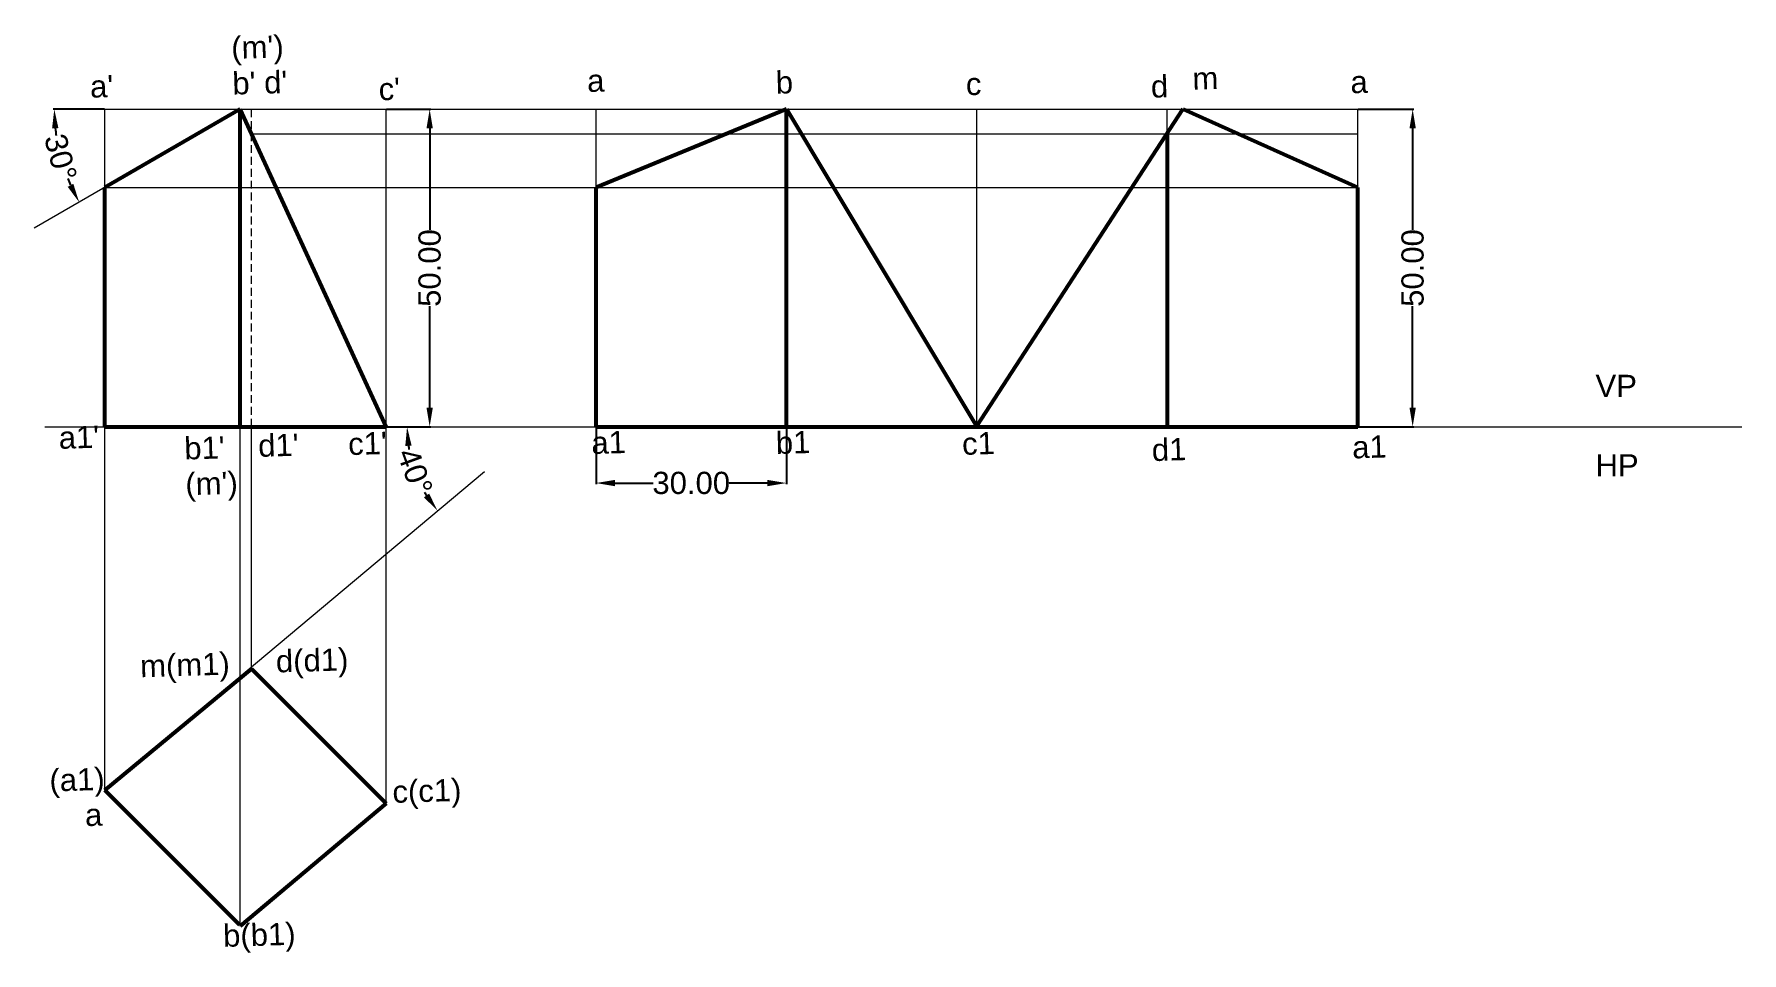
# Paper-space layout 'Layout3' of a CAD drawing. Header units: inches. Extents: x 5 to 274, y 2 to 146.
import ezdxf

# ---------------------------------------------------------------- set-up
doc = ezdxf.new("R2010")
doc.units = ezdxf.units.IN
doc.header["$MEASUREMENT"] = 0
doc.linetypes.add('HIDDEN', pattern=[0.375, 0.25, -0.125])
doc.styles.get("Standard").update_dxf_attribs({"font": 'arial.ttf', "height": 3.5})
doc.dimstyles.get("Standard").update_dxf_attribs({"dimtxt": 3.5, "dimasz": 3, "dimexe": 0.18, "dimexo": 0.0625, "dimgap": 0.09, "dimtad": 0, "dimtoh": 1, "dimzin": 0, "dimdsep": 46, "dimtxsty": 'Standard', "dimcen": 0.09, "dimadec": 0, "dimazin": 0, "dimtfac": 1, "dimtofl": 0, "dimtmove": 0, "dimatfit": 3, "dimfxl": 1, "dimtolj": 1, "dimtzin": 0, "dimarcsym": 0})

# ---------------------------------------------------------------- blocks, each defined once
blk = doc.blocks.new('*D9')
at = {"color": 0, "lineweight": -2, "transparency": 16777216}
for start, end in [(188.34, 189.9674), (210.0326, 211.66)]:
    blk.add_arc((84.28, 84.56), 20.63, start, end, dxfattribs=at)
at = {"color": 0, "lineweight": 0, "transparency": 16777216}
for points in [[(63.38, 81.53), (64.37, 81.6), (63.66, 84.56)], [(67.13, 74.02), (66.32, 73.44), (68.48, 71.3)]]:
    blk.add_solid(points, dxfattribs=at)
at = {"layer": 'Defpoints', "color": 0, "lineweight": 0, "transparency": 16777216}
for p in [(6.61, 84.56), (273.91, 84.56), (64.21, 79.8), (75.83, 77.46), (16.05, 27.3)]:
    blk.add_point(p, dxfattribs=at)
at = {"color": 0, "lineweight": 0, "transparency": 16777216, "insert": (64.9, 77.5), "char_height": 3.5, "attachment_point": 5, "rotation": 290}
blk.add_mtext('\\A1;40°', dxfattribs=at)
blk = doc.blocks.new('*D10')
at = {"color": 0, "lineweight": -2, "ltscale": 5, "transparency": 16777216}
blk.add_line((15.99, 134.56), (7.91, 134.56), dxfattribs=at)
for start, end in [(185.8701, 188.0949), (201.9051, 204.1299)]:
    blk.add_arc((37.38, 134.56), 29.29, start, end, dxfattribs=at)
at = {"color": 0, "lineweight": 0, "ltscale": 5, "transparency": 16777216}
for points in [[(7.74, 131.54), (8.74, 131.59), (8.09, 134.56)], [(11.09, 122.81), (10.2, 122.35), (12.01, 119.91)]]:
    blk.add_solid(points, dxfattribs=at)
at = {"layer": 'Defpoints', "color": 0, "lineweight": 0, "ltscale": 5, "transparency": 16777216}
for p in [(16.05, 134.56), (37.38, 134.56), (60.38, 134.56), (8.53, 129.47), (4.92, 115.81)]:
    blk.add_point(p, dxfattribs=at)
at = {"color": 0, "lineweight": 0, "ltscale": 5, "transparency": 16777216, "insert": (9.08, 126.97), "char_height": 3.5, "attachment_point": 5, "rotation": 285}
blk.add_mtext('\\A1;30°', dxfattribs=at)
blk = doc.blocks.new('*D11')
at = {"color": 0, "lineweight": -2, "ltscale": 5, "transparency": 16777216}
for p, q in [((60.44, 134.56), (67.4, 134.56)), ((67.22, 131.56), (67.22, 115.55)), ((67.22, 87.56), (67.22, 103.57)), ((60.44, 84.56), (67.4, 84.56))]:
    blk.add_line(p, q, dxfattribs=at)
at = {"color": 0, "lineweight": 0, "ltscale": 5, "transparency": 16777216}
for points in [[(66.72, 131.56), (67.72, 131.56), (67.22, 134.56)], [(66.72, 87.56), (67.72, 87.56), (67.22, 84.56)]]:
    blk.add_solid(points, dxfattribs=at)
at = {"layer": 'Defpoints', "color": 0, "lineweight": 0, "ltscale": 5, "transparency": 16777216}
for p in [(60.38, 134.56), (60.38, 84.56), (67.22, 84.56)]:
    blk.add_point(p, dxfattribs=at)
at = {"color": 0, "lineweight": 0, "ltscale": 5, "transparency": 16777216, "insert": (67.22, 109.56), "char_height": 3.5, "attachment_point": 5, "rotation": 90}
blk.add_mtext('\\A1;50.00', dxfattribs=at)
blk = doc.blocks.new('*D12')
at = {"color": 0, "lineweight": -2, "ltscale": 5, "transparency": 16777216}
for p, q in [((213.48, 134.56), (222.24, 134.56)), ((222.06, 131.56), (222.06, 115.55)), ((222.06, 87.56), (222.06, 103.57)), ((213.48, 84.56), (222.24, 84.56))]:
    blk.add_line(p, q, dxfattribs=at)
at = {"color": 0, "lineweight": 0, "ltscale": 5, "transparency": 16777216}
for points in [[(221.56, 131.56), (222.56, 131.56), (222.06, 134.56)], [(221.56, 87.56), (222.56, 87.56), (222.06, 84.56)]]:
    blk.add_solid(points, dxfattribs=at)
at = {"layer": 'Defpoints', "color": 0, "lineweight": 0, "ltscale": 5, "transparency": 16777216}
for p in [(213.42, 134.56), (213.42, 84.56), (222.06, 84.56)]:
    blk.add_point(p, dxfattribs=at)
at = {"color": 0, "lineweight": 0, "ltscale": 5, "transparency": 16777216, "insert": (222.06, 109.56), "char_height": 3.5, "attachment_point": 5, "rotation": 90}
blk.add_mtext('\\A1;50.00', dxfattribs=at)
blk = doc.blocks.new('*D14')
at = {"color": 0, "lineweight": -2, "ltscale": 5, "transparency": 16777216}
for p, q in [((93.42, 84.49), (93.42, 75.51)), ((123.42, 84.49), (123.42, 75.51)), ((96.42, 75.69), (102.43, 75.69)), ((120.42, 75.69), (114.41, 75.69))]:
    blk.add_line(p, q, dxfattribs=at)
at = {"color": 0, "lineweight": 0, "ltscale": 5, "transparency": 16777216}
for points in [[(96.42, 76.19), (96.42, 75.19), (93.42, 75.69)], [(120.42, 76.19), (120.42, 75.19), (123.42, 75.69)]]:
    blk.add_solid(points, dxfattribs=at)
at = {"layer": 'Defpoints', "color": 0, "lineweight": 0, "ltscale": 5, "transparency": 16777216}
for p in [(93.42, 84.56), (123.42, 84.56), (123.42, 75.69)]:
    blk.add_point(p, dxfattribs=at)
at = {"color": 0, "lineweight": 0, "ltscale": 5, "transparency": 16777216, "insert": (108.42, 75.69), "char_height": 3.5, "attachment_point": 5}
blk.add_mtext('\\A1;30.00', dxfattribs=at)

psp = doc.layouts.new('Layout3')

# ---------------------------------------------------------------- linework, layer by layer
at = {"lineweight": 0, "ltscale": 5}
for p, q in [((37.38, 134.557), (4.917, 115.814)), ((37.38, 134.557), (213.421, 134.557)), ((93.421, 122.242), (93.421, 134.557)), ((153.421, 84.557), (153.421, 134.557)), ((183.364, 130.679), (183.364, 134.557)), ((213.421, 122.242), (213.421, 134.557)), ((39.164, 130.679), (213.421, 130.679)), ((16.05, 122.242), (213.421, 122.242))]:
    psp.add_line(p, q, dxfattribs=at)
at = {"lineweight": 0}
for p, q in [((16.05, 84.557), (16.05, 134.557)), ((16.05, 134.557), (60.377, 134.557)), ((60.377, 84.557), (60.377, 134.557)), ((6.608, 84.557), (273.913, 84.557)), ((16.05, 27.301), (16.05, 84.557)), ((37.38, 5.916), (37.38, 84.557)), ((39.164, 46.426), (39.164, 84.557)), ((60.377, 25.213), (60.377, 84.557)), ((75.833, 77.465), (16.05, 27.301))]:
    psp.add_line(p, q, dxfattribs=at)
at = {"lineweight": 53, "ltscale": 5}
for p, q in [((37.38, 134.557), (16.05, 122.242)), ((123.421, 134.557), (93.421, 122.242)), ((123.421, 84.557), (123.421, 134.557)), ((123.421, 134.557), (153.421, 84.557)), ((153.414, 84.633), (185.936, 134.633)), ((185.886, 134.557), (213.421, 122.242)), ((183.421, 84.557), (183.421, 130.679)), ((16.05, 84.557), (16.05, 122.242)), ((93.421, 84.557), (93.421, 122.242)), ((213.421, 84.557), (213.421, 122.242)), ((93.421, 84.557), (123.421, 84.557)), ((123.421, 84.557), (153.421, 84.557)), ((153.421, 84.557), (183.421, 84.557)), ((183.421, 84.557), (213.421, 84.557))]:
    psp.add_line(p, q, dxfattribs=at)
at = {"lineweight": 53}
for p, q in [((37.38, 84.557), (37.38, 134.557)), ((37.38, 134.557), (60.377, 84.557)), ((16.05, 84.557), (37.38, 84.557)), ((37.38, 84.557), (39.164, 84.557)), ((39.164, 84.557), (60.377, 84.557)), ((16.05, 27.301), (39.164, 46.426)), ((39.164, 46.426), (60.377, 25.213)), ((16.05, 27.301), (37.263, 6.088)), ((60.377, 25.213), (37.38, 5.916))]:
    psp.add_line(p, q, dxfattribs=at)
at = {"linetype": 'HIDDEN', "lineweight": 0, "ltscale": 5}
psp.add_line((39.164, 84.557), (39.164, 134.557), dxfattribs=at)

# ---------------------------------------------------------------- texts
at = {"lineweight": 0, "ltscale": 5}
for s, p in [("(m')", (36.016, 142.492)), ("a'", (13.772, 136.38)), ("b' d'", (36.187, 136.872)), ('a', (92.067, 137.277)), ('b', (121.783, 137.02)), ('d', (180.883, 136.38)), ('m', (187.418, 137.63)), ("c'", (59.234, 135.963)), ('a', (212.303, 137.075)), ("a1'", (8.836, 81.073)), ("d1'", (40.259, 79.811)), ("c1'", (54.428, 80.092)), ('a1', (92.74, 80.258)), ('b1', (121.796, 80.258)), ('c1', (151.131, 80.119)), ("b1'", (28.616, 79.391)), ('d1', (181.022, 79.147)), ('a1', (212.582, 79.564)), ("(m')", (28.786, 73.771)), ('m(m1)', (21.661, 45.101)), ('d(d1)', (43.048, 45.858)), ('(a1)', (7.372, 27.11)), ('c(c1)', (61.403, 25.314)), ('    a', (7.542, 21.49)), ('b(b1)', (34.732, 2.635))]:
    psp.add_text(s, height=3.5, rotation=1.7343, dxfattribs=at).set_placement(p)
at = {"lineweight": 53, "ltscale": 5}
for s, p in [('c', (151.69, 136.804)), ('VP', (250.866, 89.239)), ('HP', (250.866, 76.737))]:
    psp.add_text(s, height=3.5, dxfattribs=at).set_placement(p)

# ---------------------------------------------------------------- dimensions: what is measured, and where the dimension line sits
at = {"lineweight": 0, "ltscale": 5}
dim = psp.add_angular_dim_2l(base=(8.531, 129.47), line1=((37.38, 134.557), (4.917, 115.814)), line2=((16.05, 134.557), (60.377, 134.557)), dimstyle='Standard', dxfattribs=at)
dim.commit()
dim.dimension.update_dxf_attribs({"geometry": '*D10', "text_midpoint": (9.084, 126.975)})
for base, p1, p2, picture, middle in [((67.224, 84.557), (60.377, 134.557), (60.377, 84.557), '*D11', (67.224, 109.557)), ((222.062, 84.557), (213.421, 134.557), (213.421, 84.557), '*D12', (222.062, 109.557))]:
    dim = psp.add_linear_dim(base=base, p1=p1, p2=p2, angle=90, dimstyle='Standard', dxfattribs=at)
    dim.commit()
    dim.dimension.update_dxf_attribs({"geometry": picture, "text_midpoint": middle})
at = {"lineweight": 0}
dim = psp.add_angular_dim_2l(base=(64.213, 79.8), line1=((75.833, 77.465), (16.05, 27.301)), line2=((6.608, 84.557), (273.913, 84.557)), dimstyle='Standard', dxfattribs=at)
dim.commit()
dim.dimension.update_dxf_attribs({"geometry": '*D9', "text_midpoint": (64.901, 77.502)})
at = {"lineweight": 0, "ltscale": 5}
dim = psp.add_linear_dim(base=(123.421, 75.691), p1=(93.421, 84.557), p2=(123.421, 84.557), dimstyle='Standard', dxfattribs=at)
dim.commit()
dim.dimension.update_dxf_attribs({"geometry": '*D14', "text_midpoint": (108.421, 75.691)})

doc.saveas('drawing.dxf')
